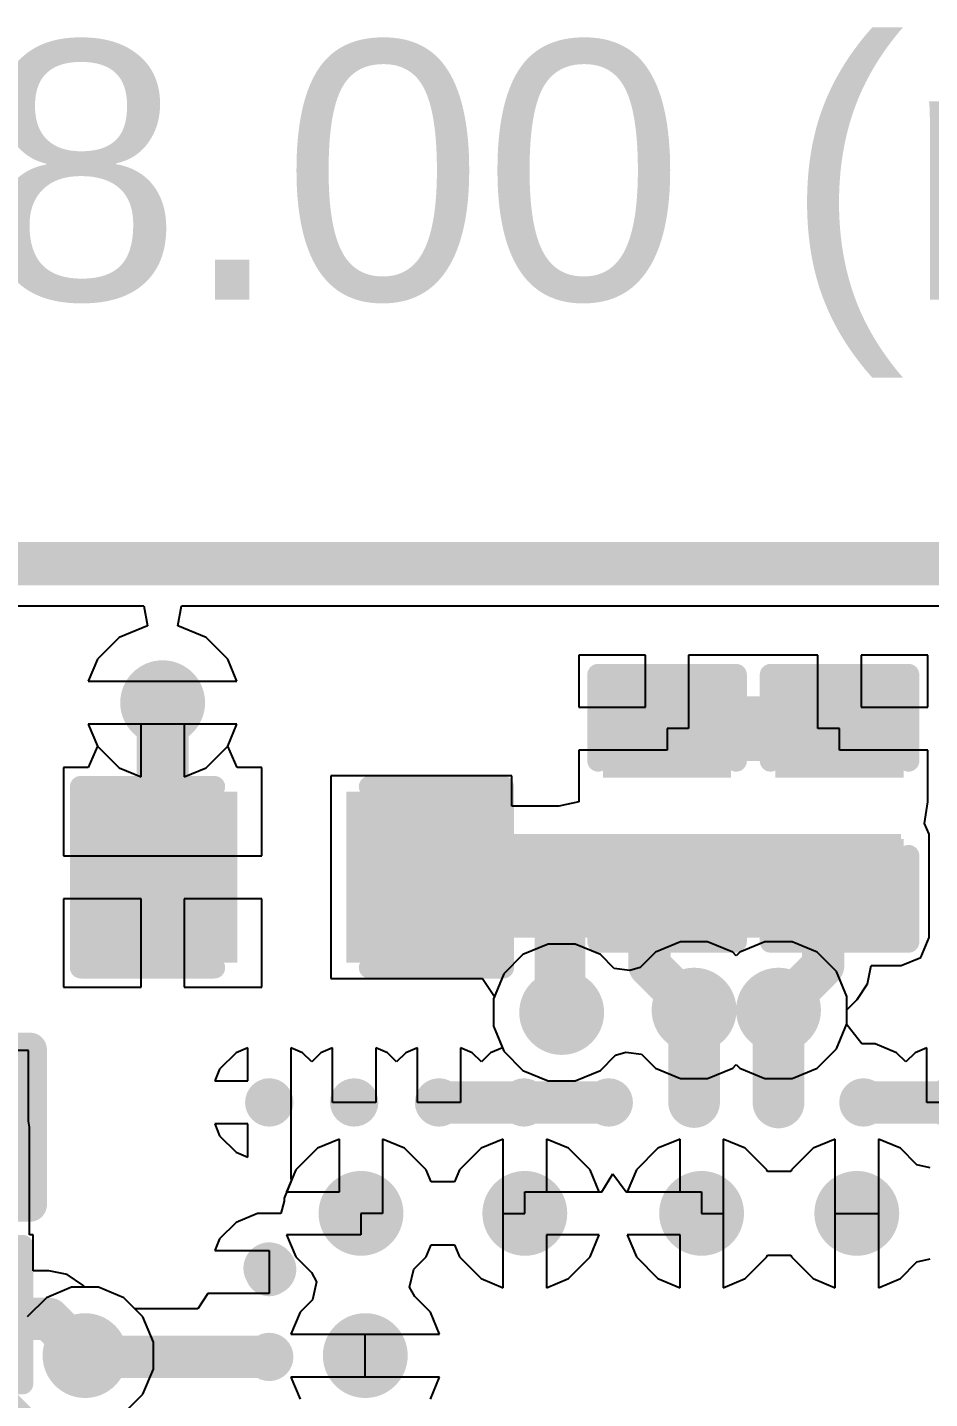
# Model space of a CAD drawing. Header units: millimetres. Extents: x 0 to 1.74, y -0.02 to 0.58.
# Drawn here: x 0.5504 to 0.7596, y 0.259 to 0.5772 of the extents above; entities that cross this region are included whole.
import ezdxf

# ---------------------------------------------------------------- set-up
doc = ezdxf.new("R2010")
doc.units = ezdxf.units.MM
doc.header["$MEASUREMENT"] = 0
for name, color, linetype in [('BottomLayer', 5, 'Continuous'), ('BottomPaste', 16, 'Continuous'), ('BottomSolder', 6, 'Continuous'), ('Mechanical1', 6, 'Continuous'), ('Mechanical2', 216, 'Continuous'), ('TopLayer', 1, 'Continuous'), ('TopOverlay', 2, 'Continuous'), ('TopPaste', 8, 'Continuous'), ('TopSolder', 216, 'Continuous'), ('ViaHoleLayer', 16, 'Continuous')]:
    doc.layers.add(name, color=color, linetype=linetype)
doc.styles.add('Arial', font='', dxfattribs={"height": 0.2})
doc.styles.get('Arial').set_extended_font_data('Arial')

# ---------------------------------------------------------------- blocks, each defined once
blk = doc.blocks.new('C___0402_14')
at = {"layer": 'TopLayer'}
for points in [[(-0.0275, -0.0125), (-0.0275, 0.0125), (-0.0095, 0.0125), (-0.0095, -0.0125)], [(0.0095, -0.0125), (0.0095, 0.0125), (0.0275, 0.0125), (0.0275, -0.0125)]]:
    blk.add_hatch(color=1, dxfattribs=at).paths.add_polyline_path(points)
at = {"layer": 'TopPaste'}
for points in [[(-0.0275, -0.0125), (-0.0275, 0.0125), (-0.0095, 0.0125), (-0.0095, -0.0125)], [(0.0095, -0.0125), (0.0095, 0.0125), (0.0275, 0.0125), (0.0275, -0.0125)]]:
    blk.add_hatch(color=8, dxfattribs=at).paths.add_polyline_path(points)
at = {"layer": 'TopSolder'}
for points in [[(-0.02986, -0.01486), (-0.02986, 0.01486), (-0.00714, 0.01486), (-0.00714, -0.01486)], [(0.00714, -0.01486), (0.00714, 0.01486), (0.02986, 0.01486), (0.02986, -0.01486)]]:
    blk.add_hatch(color=216, dxfattribs=at).paths.add_polyline_path(points)
at = {"layer": 'TopOverlay', "const_width": 0.005}
for points in [[(-0.031, 0.016), (-0.031, -0.016)], [(-0.031, 0.016), (-0.011, 0.016)], [(0.011, 0.016), (0.031, 0.016)], [(0.031, 0.016), (0.031, -0.016)], [(-0.031, -0.016), (-0.011, -0.016)], [(0.011, -0.016), (0.031, -0.016)]]:
    blk.add_lwpolyline(points, dxfattribs=at)
at = {"layer": 'TopOverlay', "const_width": 0.0025}
for points in [[(-0.03225, 0.016, 1), (-0.02975, 0.016, 1)], [(-0.03225, 0.016, 1), (-0.02975, 0.016, 1)], [(-0.01225, 0.016, 1), (-0.00975, 0.016, 1)], [(0.00975, 0.016, 1), (0.01225, 0.016, 1)], [(0.02975, 0.016, 1), (0.03225, 0.016, 1)], [(0.02975, 0.016, 1), (0.03225, 0.016, 1)], [(-0.03225, -0.016, 1), (-0.02975, -0.016, 1)], [(-0.03225, -0.016, 1), (-0.02975, -0.016, 1)], [(-0.01225, -0.016, 1), (-0.00975, -0.016, 1)], [(0.00975, -0.016, 1), (0.01225, -0.016, 1)], [(0.02975, -0.016, 1), (0.03225, -0.016, 1)], [(0.02975, -0.016, 1), (0.03225, -0.016, 1)]]:
    blk.add_lwpolyline(points, format="xyb", close=True, dxfattribs=at)
blk = doc.blocks.new('C___0402_15')
at = {"layer": 'TopLayer'}
for points in [[(-0.0275, -0.0125), (-0.0275, 0.0125), (-0.0095, 0.0125), (-0.0095, -0.0125)], [(0.0095, -0.0125), (0.0095, 0.0125), (0.0275, 0.0125), (0.0275, -0.0125)]]:
    blk.add_hatch(color=1, dxfattribs=at).paths.add_polyline_path(points)
at = {"layer": 'TopPaste'}
for points in [[(-0.0275, -0.0125), (-0.0275, 0.0125), (-0.0095, 0.0125), (-0.0095, -0.0125)], [(0.0095, -0.0125), (0.0095, 0.0125), (0.0275, 0.0125), (0.0275, -0.0125)]]:
    blk.add_hatch(color=8, dxfattribs=at).paths.add_polyline_path(points)
at = {"layer": 'TopSolder'}
for points in [[(-0.02986, -0.01486), (-0.02986, 0.01486), (-0.00714, 0.01486), (-0.00714, -0.01486)], [(0.00714, -0.01486), (0.00714, 0.01486), (0.02986, 0.01486), (0.02986, -0.01486)]]:
    blk.add_hatch(color=216, dxfattribs=at).paths.add_polyline_path(points)
at = {"layer": 'TopOverlay', "const_width": 0.005}
for points in [[(-0.031, 0.016), (-0.031, -0.016)], [(-0.031, 0.016), (-0.011, 0.016)], [(0.011, 0.016), (0.031, 0.016)], [(0.031, 0.016), (0.031, -0.016)], [(-0.031, -0.016), (-0.011, -0.016)], [(0.011, -0.016), (0.031, -0.016)]]:
    blk.add_lwpolyline(points, dxfattribs=at)
at = {"layer": 'TopOverlay', "const_width": 0.0025}
for points in [[(-0.03225, 0.016, 1), (-0.02975, 0.016, 1)], [(-0.03225, 0.016, 1), (-0.02975, 0.016, 1)], [(-0.01225, 0.016, 1), (-0.00975, 0.016, 1)], [(0.00975, 0.016, 1), (0.01225, 0.016, 1)], [(0.02975, 0.016, 1), (0.03225, 0.016, 1)], [(0.02975, 0.016, 1), (0.03225, 0.016, 1)], [(-0.03225, -0.016, 1), (-0.02975, -0.016, 1)], [(-0.03225, -0.016, 1), (-0.02975, -0.016, 1)], [(-0.01225, -0.016, 1), (-0.00975, -0.016, 1)], [(0.00975, -0.016, 1), (0.01225, -0.016, 1)], [(0.02975, -0.016, 1), (0.03225, -0.016, 1)], [(0.02975, -0.016, 1), (0.03225, -0.016, 1)]]:
    blk.add_lwpolyline(points, format="xyb", close=True, dxfattribs=at)
blk = doc.blocks.new('C___0402_21')
at = {"layer": 'TopLayer'}
for points in [[(-0.0275, -0.0125), (-0.0275, 0.0125), (-0.0095, 0.0125), (-0.0095, -0.0125)], [(0.0095, -0.0125), (0.0095, 0.0125), (0.0275, 0.0125), (0.0275, -0.0125)]]:
    blk.add_hatch(color=1, dxfattribs=at).paths.add_polyline_path(points)
at = {"layer": 'TopPaste'}
for points in [[(-0.0275, -0.0125), (-0.0275, 0.0125), (-0.0095, 0.0125), (-0.0095, -0.0125)], [(0.0095, -0.0125), (0.0095, 0.0125), (0.0275, 0.0125), (0.0275, -0.0125)]]:
    blk.add_hatch(color=8, dxfattribs=at).paths.add_polyline_path(points)
at = {"layer": 'TopSolder'}
for points in [[(-0.02986, -0.01486), (-0.02986, 0.01486), (-0.00714, 0.01486), (-0.00714, -0.01486)], [(0.00714, -0.01486), (0.00714, 0.01486), (0.02986, 0.01486), (0.02986, -0.01486)]]:
    blk.add_hatch(color=216, dxfattribs=at).paths.add_polyline_path(points)
at = {"layer": 'TopOverlay', "const_width": 0.005}
for points in [[(-0.011, 0.016), (-0.031, 0.016)], [(-0.031, 0.016), (-0.031, -0.016)], [(0.031, 0.016), (0.011, 0.016)], [(0.031, 0.016), (0.031, -0.016)], [(-0.011, -0.016), (-0.031, -0.016)], [(0.031, -0.016), (0.011, -0.016)]]:
    blk.add_lwpolyline(points, dxfattribs=at)
at = {"layer": 'TopOverlay', "const_width": 0.0025}
for points in [[(-0.03225, 0.016, 1), (-0.02975, 0.016, 1)], [(-0.03225, 0.016, 1), (-0.02975, 0.016, 1)], [(-0.01225, 0.016, 1), (-0.00975, 0.016, 1)], [(0.00975, 0.016, 1), (0.01225, 0.016, 1)], [(0.02975, 0.016, 1), (0.03225, 0.016, 1)], [(0.02975, 0.016, 1), (0.03225, 0.016, 1)], [(-0.03225, -0.016, 1), (-0.02975, -0.016, 1)], [(-0.03225, -0.016, 1), (-0.02975, -0.016, 1)], [(-0.01225, -0.016, 1), (-0.00975, -0.016, 1)], [(0.00975, -0.016, 1), (0.01225, -0.016, 1)], [(0.02975, -0.016, 1), (0.03225, -0.016, 1)], [(0.02975, -0.016, 1), (0.03225, -0.016, 1)]]:
    blk.add_lwpolyline(points, format="xyb", close=True, dxfattribs=at)
blk = doc.blocks.new('_____2____40_B_23')
at = {"layer": 'BottomLayer'}
h = blk.add_hatch(color=5, dxfattribs=at)
edge = h.paths.add_edge_path()
edge.add_arc((0.10827, -0.01969), 0.00561, 0, 360)
h = blk.add_hatch(color=5, dxfattribs=at)
edge = h.paths.add_edge_path()
edge.add_arc((0.10827, -0.03937), 0.00561, 0, 360)
h = blk.add_hatch(color=5, dxfattribs=at)
edge = h.paths.add_edge_path()
edge.add_arc((-0.04921, -0.07874), 0.00561, 0, 360)
h = blk.add_hatch(color=5, dxfattribs=at)
edge = h.paths.add_edge_path()
edge.add_arc((-0.02953, -0.07874), 0.00561, 0, 360)
h = blk.add_hatch(color=5, dxfattribs=at)
edge = h.paths.add_edge_path()
edge.add_arc((-0.00984, -0.07874), 0.00561, 0, 360)
h = blk.add_hatch(color=5, dxfattribs=at)
edge = h.paths.add_edge_path()
edge.add_arc((0.00984, -0.07874), 0.00561, 0, 360)
h = blk.add_hatch(color=5, dxfattribs=at)
edge = h.paths.add_edge_path()
edge.add_arc((0.02953, -0.07874), 0.00561, 0, 360)
h = blk.add_hatch(color=5, dxfattribs=at)
edge = h.paths.add_edge_path()
edge.add_arc((0.04921, -0.07874), 0.00561, 0, 360)
h = blk.add_hatch(color=5, dxfattribs=at)
edge = h.paths.add_edge_path()
edge.add_arc((0.0689, -0.07874), 0.00561, 0, 360)
h = blk.add_hatch(color=5, dxfattribs=at)
edge = h.paths.add_edge_path()
edge.add_arc((0.08858, -0.07874), 0.00561, 0, 360)
h = blk.add_hatch(color=5, dxfattribs=at)
edge = h.paths.add_edge_path()
edge.add_arc((0.10827, -0.07874), 0.00561, 0, 360)
at = {"layer": 'BottomPaste'}
h = blk.add_hatch(color=16, dxfattribs=at)
edge = h.paths.add_edge_path()
edge.add_arc((0.10827, -0.01969), 0.00561, 0, 360)
h = blk.add_hatch(color=16, dxfattribs=at)
edge = h.paths.add_edge_path()
edge.add_arc((0.10827, -0.03937), 0.00561, 0, 360)
h = blk.add_hatch(color=16, dxfattribs=at)
edge = h.paths.add_edge_path()
edge.add_arc((-0.04921, -0.07874), 0.00561, 0, 360)
h = blk.add_hatch(color=16, dxfattribs=at)
edge = h.paths.add_edge_path()
edge.add_arc((-0.02953, -0.07874), 0.00561, 0, 360)
h = blk.add_hatch(color=16, dxfattribs=at)
edge = h.paths.add_edge_path()
edge.add_arc((-0.00984, -0.07874), 0.00561, 0, 360)
h = blk.add_hatch(color=16, dxfattribs=at)
edge = h.paths.add_edge_path()
edge.add_arc((0.00984, -0.07874), 0.00561, 0, 360)
h = blk.add_hatch(color=16, dxfattribs=at)
edge = h.paths.add_edge_path()
edge.add_arc((0.02953, -0.07874), 0.00561, 0, 360)
h = blk.add_hatch(color=16, dxfattribs=at)
edge = h.paths.add_edge_path()
edge.add_arc((0.04921, -0.07874), 0.00561, 0, 360)
h = blk.add_hatch(color=16, dxfattribs=at)
edge = h.paths.add_edge_path()
edge.add_arc((0.0689, -0.07874), 0.00561, 0, 360)
h = blk.add_hatch(color=16, dxfattribs=at)
edge = h.paths.add_edge_path()
edge.add_arc((0.08858, -0.07874), 0.00561, 0, 360)
h = blk.add_hatch(color=16, dxfattribs=at)
edge = h.paths.add_edge_path()
edge.add_arc((0.10827, -0.07874), 0.00561, 0, 360)
at = {"layer": 'BottomSolder'}
h = blk.add_hatch(color=6, dxfattribs=at)
edge = h.paths.add_edge_path()
edge.add_arc((0.10827, -0.01969), 0.00561, 0, 360)
h = blk.add_hatch(color=6, dxfattribs=at)
edge = h.paths.add_edge_path()
edge.add_arc((0.10827, -0.03937), 0.00561, 0, 360)
h = blk.add_hatch(color=6, dxfattribs=at)
edge = h.paths.add_edge_path()
edge.add_arc((-0.04921, -0.07874), 0.00561, 0, 360)
h = blk.add_hatch(color=6, dxfattribs=at)
edge = h.paths.add_edge_path()
edge.add_arc((-0.02953, -0.07874), 0.00561, 0, 360)
h = blk.add_hatch(color=6, dxfattribs=at)
edge = h.paths.add_edge_path()
edge.add_arc((-0.00984, -0.07874), 0.00561, 0, 360)
h = blk.add_hatch(color=6, dxfattribs=at)
edge = h.paths.add_edge_path()
edge.add_arc((0.00984, -0.07874), 0.00561, 0, 360)
h = blk.add_hatch(color=6, dxfattribs=at)
edge = h.paths.add_edge_path()
edge.add_arc((0.02953, -0.07874), 0.00561, 0, 360)
h = blk.add_hatch(color=6, dxfattribs=at)
edge = h.paths.add_edge_path()
edge.add_arc((0.04921, -0.07874), 0.00561, 0, 360)
h = blk.add_hatch(color=6, dxfattribs=at)
edge = h.paths.add_edge_path()
edge.add_arc((0.0689, -0.07874), 0.00561, 0, 360)
h = blk.add_hatch(color=6, dxfattribs=at)
edge = h.paths.add_edge_path()
edge.add_arc((0.08858, -0.07874), 0.00561, 0, 360)
h = blk.add_hatch(color=6, dxfattribs=at)
edge = h.paths.add_edge_path()
edge.add_arc((0.10827, -0.07874), 0.00561, 0, 360)
blk = doc.blocks.new('IND_0402_32')
at = {"layer": 'TopLayer'}
for points in [[(-0.02165, 0.01181), (-0.00591, 0.01181), (-0.00591, -0.01181), (-0.02165, -0.01181)], [(0.00591, 0.01181), (0.02165, 0.01181), (0.02165, -0.01181), (0.00591, -0.01181)]]:
    blk.add_hatch(color=1, dxfattribs=at).paths.add_polyline_path(points)
at = {"layer": 'TopPaste'}
for points in [[(-0.02165, 0.01181), (-0.00591, 0.01181), (-0.00591, -0.01181), (-0.02165, -0.01181)], [(0.00591, 0.01181), (0.02165, 0.01181), (0.02165, -0.01181), (0.00591, -0.01181)]]:
    blk.add_hatch(color=8, dxfattribs=at).paths.add_polyline_path(points)
at = {"layer": 'TopSolder'}
for points in [[(-0.02165, 0.01181), (-0.00591, 0.01181), (-0.00591, -0.01181), (-0.02165, -0.01181)], [(0.00591, 0.01181), (0.02165, 0.01181), (0.02165, -0.01181), (0.00591, -0.01181)]]:
    blk.add_hatch(color=216, dxfattribs=at).paths.add_polyline_path(points)
at = {"layer": 'TopOverlay', "const_width": 0.00787}
for points in [[(-0.012, 0.018), (-0.028, 0.018)], [(-0.028, 0.018), (-0.028, -0.018)], [(0.028, 0.018), (-0.012, 0.018)], [(0.028, 0.018), (0.028, -0.018)], [(-0.012, -0.018), (-0.028, -0.018)], [(0.028, -0.018), (-0.012, -0.018)]]:
    blk.add_lwpolyline(points, dxfattribs=at)
at = {"layer": 'TopOverlay', "const_width": 0.00394}
for points in [[(-0.02997, 0.018, 1), (-0.02603, 0.018, 1)], [(-0.02997, 0.018, 1), (-0.02603, 0.018, 1)], [(-0.01397, 0.018, 1), (-0.01003, 0.018, 1)], [(-0.01397, 0.018, 1), (-0.01003, 0.018, 1)], [(0.02603, 0.018, 1), (0.02997, 0.018, 1)], [(0.02603, 0.018, 1), (0.02997, 0.018, 1)], [(-0.02997, -0.018, 1), (-0.02603, -0.018, 1)], [(-0.02997, -0.018, 1), (-0.02603, -0.018, 1)], [(-0.01397, -0.018, 1), (-0.01003, -0.018, 1)], [(-0.01397, -0.018, 1), (-0.01003, -0.018, 1)], [(0.02603, -0.018, 1), (0.02997, -0.018, 1)], [(0.02603, -0.018, 1), (0.02997, -0.018, 1)]]:
    blk.add_lwpolyline(points, format="xyb", close=True, dxfattribs=at)
blk = doc.blocks.new('C___0603_36')
at = {"layer": 'TopLayer'}
for points in [[(-0.015, 0.0175), (-0.015, -0.0175), (-0.045, -0.0175), (-0.045, 0.0175)], [(0.045, 0.0175), (0.045, -0.0175), (0.015, -0.0175), (0.015, 0.0175)]]:
    blk.add_hatch(color=1, dxfattribs=at).paths.add_polyline_path(points)
at = {"layer": 'TopPaste'}
for points in [[(-0.015, 0.0175), (-0.015, -0.0175), (-0.045, -0.0175), (-0.045, 0.0175)], [(0.045, 0.0175), (0.045, -0.0175), (0.015, -0.0175), (0.015, 0.0175)]]:
    blk.add_hatch(color=8, dxfattribs=at).paths.add_polyline_path(points)
at = {"layer": 'TopSolder'}
for points in [[(-0.01264, 0.01986), (-0.01264, -0.01986), (-0.04736, -0.01986), (-0.04736, 0.01986)], [(0.04736, 0.01986), (0.04736, -0.01986), (0.01264, -0.01986), (0.01264, 0.01986)]]:
    blk.add_hatch(color=216, dxfattribs=at).paths.add_polyline_path(points)
at = {"layer": 'TopOverlay', "const_width": 0.005}
for points in [[(-0.018, 0.021), (-0.049, 0.021)], [(-0.049, 0.021), (-0.049, -0.021)], [(0.049, 0.021), (0.018, 0.021)], [(0.049, 0.021), (0.049, -0.021)], [(-0.018, -0.021), (-0.049, -0.021)], [(0.049, -0.021), (0.018, -0.021)]]:
    blk.add_lwpolyline(points, dxfattribs=at)
at = {"layer": 'TopOverlay', "const_width": 0.0025}
for points in [[(-0.05025, 0.021, 1), (-0.04775, 0.021, 1)], [(-0.05025, 0.021, 1), (-0.04775, 0.021, 1)], [(-0.01925, 0.021, 1), (-0.01675, 0.021, 1)], [(0.01675, 0.021, 1), (0.01925, 0.021, 1)], [(0.04775, 0.021, 1), (0.05025, 0.021, 1)], [(0.04775, 0.021, 1), (0.05025, 0.021, 1)], [(-0.05025, -0.021, 1), (-0.04775, -0.021, 1)], [(-0.05025, -0.021, 1), (-0.04775, -0.021, 1)], [(-0.01925, -0.021, 1), (-0.01675, -0.021, 1)], [(0.01675, -0.021, 1), (0.01925, -0.021, 1)], [(0.04775, -0.021, 1), (0.05025, -0.021, 1)], [(0.04775, -0.021, 1), (0.05025, -0.021, 1)]]:
    blk.add_lwpolyline(points, format="xyb", close=True, dxfattribs=at)

msp = doc.modelspace()

# ---------------------------------------------------------------- hatches: boundary and pattern name
at = {"layer": 'BottomLayer'}
h = msp.add_hatch(color=5, dxfattribs=at)
edge = h.paths.add_edge_path()
edge.add_arc((0.58174, 0.4205), 0.00984, 0, 360)
h = msp.add_hatch(color=5, dxfattribs=at)
edge = h.paths.add_edge_path()
edge.add_arc((0.67429, 0.34861), 0.00984, 0, 360)
h = msp.add_hatch(color=5, dxfattribs=at)
edge = h.paths.add_edge_path()
edge.add_arc((0.705, 0.34916), 0.00984, 0, 360)
h = msp.add_hatch(color=5, dxfattribs=at)
edge = h.paths.add_edge_path()
edge.add_arc((0.72458, 0.34916), 0.00984, 0, 360)
h = msp.add_hatch(color=5, dxfattribs=at)
edge = h.paths.add_edge_path()
edge.add_arc((0.62774, 0.302), 0.00984, 0, 360)
h = msp.add_hatch(color=5, dxfattribs=at)
edge = h.paths.add_edge_path()
edge.add_arc((0.66574, 0.302), 0.00984, 0, 360)
h = msp.add_hatch(color=5, dxfattribs=at)
edge = h.paths.add_edge_path()
edge.add_arc((0.70674, 0.302), 0.00984, 0, 360)
h = msp.add_hatch(color=5, dxfattribs=at)
edge = h.paths.add_edge_path()
edge.add_arc((0.74274, 0.302), 0.00984, 0, 360)
h = msp.add_hatch(color=5, dxfattribs=at)
edge = h.paths.add_edge_path()
edge.add_arc((0.56374, 0.269), 0.00984, 0, 360)
h = msp.add_hatch(color=5, dxfattribs=at)
edge = h.paths.add_edge_path()
edge.add_arc((0.62874, 0.269), 0.00984, 0, 360)
at = {"layer": 'BottomSolder'}
h = msp.add_hatch(color=6, dxfattribs=at)
edge = h.paths.add_edge_path()
edge.add_arc((0.58174, 0.4205), 0.00591, 0, 360)
h = msp.add_hatch(color=6, dxfattribs=at)
edge = h.paths.add_edge_path()
edge.add_arc((0.67429, 0.34861), 0.00591, 0, 360)
h = msp.add_hatch(color=6, dxfattribs=at)
edge = h.paths.add_edge_path()
edge.add_arc((0.705, 0.34916), 0.00591, 0, 360)
h = msp.add_hatch(color=6, dxfattribs=at)
edge = h.paths.add_edge_path()
edge.add_arc((0.72458, 0.34916), 0.00591, 0, 360)
h = msp.add_hatch(color=6, dxfattribs=at)
edge = h.paths.add_edge_path()
edge.add_arc((0.62774, 0.302), 0.00591, 0, 360)
h = msp.add_hatch(color=6, dxfattribs=at)
edge = h.paths.add_edge_path()
edge.add_arc((0.66574, 0.302), 0.00591, 0, 360)
h = msp.add_hatch(color=6, dxfattribs=at)
edge = h.paths.add_edge_path()
edge.add_arc((0.70674, 0.302), 0.00591, 0, 360)
h = msp.add_hatch(color=6, dxfattribs=at)
edge = h.paths.add_edge_path()
edge.add_arc((0.74274, 0.302), 0.00591, 0, 360)
h = msp.add_hatch(color=6, dxfattribs=at)
edge = h.paths.add_edge_path()
edge.add_arc((0.56374, 0.269), 0.00591, 0, 360)
h = msp.add_hatch(color=6, dxfattribs=at)
edge = h.paths.add_edge_path()
edge.add_arc((0.62874, 0.269), 0.00591, 0, 360)
at = {"layer": 'TopLayer'}
h = msp.add_hatch(color=1, dxfattribs=at)
edge = h.paths.add_edge_path()
edge.add_arc((0.58174, 0.4205), 0.00984, 0, 360)
msp.add_hatch(color=1, dxfattribs=at).paths.add_polyline_path([(0.628, 0.366), (0.753, 0.366), (0.753, 0.39), (0.628, 0.39)])
h = msp.add_hatch(color=1, dxfattribs=at)
edge = h.paths.add_edge_path()
edge.add_arc((0.67429, 0.34861), 0.00984, 0, 360)
h = msp.add_hatch(color=1, dxfattribs=at)
edge = h.paths.add_edge_path()
edge.add_arc((0.705, 0.34916), 0.00984, 0, 360)
h = msp.add_hatch(color=1, dxfattribs=at)
edge = h.paths.add_edge_path()
edge.add_arc((0.72458, 0.34916), 0.00984, 0, 360)
h = msp.add_hatch(color=1, dxfattribs=at)
edge = h.paths.add_edge_path()
edge.add_arc((0.62774, 0.302), 0.00984, 0, 360)
h = msp.add_hatch(color=1, dxfattribs=at)
edge = h.paths.add_edge_path()
edge.add_arc((0.66574, 0.302), 0.00984, 0, 360)
h = msp.add_hatch(color=1, dxfattribs=at)
edge = h.paths.add_edge_path()
edge.add_arc((0.70674, 0.302), 0.00984, 0, 360)
h = msp.add_hatch(color=1, dxfattribs=at)
edge = h.paths.add_edge_path()
edge.add_arc((0.74274, 0.302), 0.00984, 0, 360)
h = msp.add_hatch(color=1, dxfattribs=at)
edge = h.paths.add_edge_path()
edge.add_arc((0.56374, 0.269), 0.00984, 0, 360)
h = msp.add_hatch(color=1, dxfattribs=at)
edge = h.paths.add_edge_path()
edge.add_arc((0.62874, 0.269), 0.00984, 0, 360)
at = {"layer": 'TopSolder'}
h = msp.add_hatch(color=216, dxfattribs=at)
edge = h.paths.add_edge_path()
edge.add_arc((0.58174, 0.4205), 0.00591, 0, 360)
h = msp.add_hatch(color=216, dxfattribs=at)
edge = h.paths.add_edge_path()
edge.add_arc((0.67429, 0.34861), 0.00591, 0, 360)
h = msp.add_hatch(color=216, dxfattribs=at)
edge = h.paths.add_edge_path()
edge.add_arc((0.705, 0.34916), 0.00591, 0, 360)
h = msp.add_hatch(color=216, dxfattribs=at)
edge = h.paths.add_edge_path()
edge.add_arc((0.72458, 0.34916), 0.00591, 0, 360)
h = msp.add_hatch(color=216, dxfattribs=at)
edge = h.paths.add_edge_path()
edge.add_arc((0.62774, 0.302), 0.00591, 0, 360)
h = msp.add_hatch(color=216, dxfattribs=at)
edge = h.paths.add_edge_path()
edge.add_arc((0.66574, 0.302), 0.00591, 0, 360)
h = msp.add_hatch(color=216, dxfattribs=at)
edge = h.paths.add_edge_path()
edge.add_arc((0.70674, 0.302), 0.00591, 0, 360)
h = msp.add_hatch(color=216, dxfattribs=at)
edge = h.paths.add_edge_path()
edge.add_arc((0.74274, 0.302), 0.00591, 0, 360)
h = msp.add_hatch(color=216, dxfattribs=at)
edge = h.paths.add_edge_path()
edge.add_arc((0.56374, 0.269), 0.00591, 0, 360)
h = msp.add_hatch(color=216, dxfattribs=at)
edge = h.paths.add_edge_path()
edge.add_arc((0.62874, 0.269), 0.00591, 0, 360)
at = {"layer": 'ViaHoleLayer'}
h = msp.add_hatch(color=16, dxfattribs=at)
edge = h.paths.add_edge_path()
edge.add_arc((0.58174, 0.4205), 0.00591, 0, 360)
h = msp.add_hatch(color=16, dxfattribs=at)
edge = h.paths.add_edge_path()
edge.add_arc((0.67429, 0.34861), 0.00591, 0, 360)
h = msp.add_hatch(color=16, dxfattribs=at)
edge = h.paths.add_edge_path()
edge.add_arc((0.705, 0.34916), 0.00591, 0, 360)
h = msp.add_hatch(color=16, dxfattribs=at)
edge = h.paths.add_edge_path()
edge.add_arc((0.72458, 0.34916), 0.00591, 0, 360)
h = msp.add_hatch(color=16, dxfattribs=at)
edge = h.paths.add_edge_path()
edge.add_arc((0.62774, 0.302), 0.00591, 0, 360)
h = msp.add_hatch(color=16, dxfattribs=at)
edge = h.paths.add_edge_path()
edge.add_arc((0.66574, 0.302), 0.00591, 0, 360)
h = msp.add_hatch(color=16, dxfattribs=at)
edge = h.paths.add_edge_path()
edge.add_arc((0.70674, 0.302), 0.00591, 0, 360)
h = msp.add_hatch(color=16, dxfattribs=at)
edge = h.paths.add_edge_path()
edge.add_arc((0.74274, 0.302), 0.00591, 0, 360)
h = msp.add_hatch(color=16, dxfattribs=at)
edge = h.paths.add_edge_path()
edge.add_arc((0.56374, 0.269), 0.00591, 0, 360)
h = msp.add_hatch(color=16, dxfattribs=at)
edge = h.paths.add_edge_path()
edge.add_arc((0.62874, 0.269), 0.00591, 0, 360)

# ---------------------------------------------------------------- linework, layer by layer
at = {"layer": 'BottomLayer'}
for p, q in [((0.22733, 0.443), (0.57736, 0.443)), ((0.57736, 0.443), (0.57819, 0.43834)), ((0.58529, 0.43834), (0.58612, 0.443)), ((0.58612, 0.443), (1.487, 0.443)), ((0.57819, 0.43834), (0.57163, 0.43563)), ((0.59185, 0.43563), (0.58529, 0.43834)), ((0.57163, 0.43563), (0.56661, 0.43061)), ((0.59687, 0.43061), (0.59185, 0.43563)), ((0.56661, 0.43061), (0.5645, 0.4255)), ((0.59898, 0.4255), (0.59687, 0.43061)), ((0.5645, 0.4255), (0.59898, 0.4255)), ((0.57674, 0.4155), (0.5645, 0.4155)), ((0.5645, 0.4155), (0.56661, 0.41039)), ((0.57674, 0.40326), (0.57674, 0.4155)), ((0.59898, 0.4155), (0.58674, 0.4155)), ((0.58674, 0.4155), (0.58674, 0.40326)), ((0.59687, 0.41039), (0.59898, 0.4155)), ((0.56661, 0.41039), (0.57163, 0.40537)), ((0.59185, 0.40537), (0.59687, 0.41039)), ((0.57163, 0.40537), (0.57674, 0.40326)), ((0.58674, 0.40326), (0.59185, 0.40537)), ((0.67114, 0.36445), (0.66531, 0.36204)), ((0.67744, 0.36445), (0.67114, 0.36445)), ((0.68326, 0.36204), (0.67744, 0.36445)), ((0.70185, 0.365), (0.69603, 0.36259)), ((0.70815, 0.365), (0.70185, 0.365)), ((0.71397, 0.36259), (0.70815, 0.365)), ((0.72143, 0.365), (0.71561, 0.36259)), ((0.72773, 0.365), (0.72143, 0.365)), ((0.73356, 0.36259), (0.72773, 0.365)), ((0.66531, 0.36204), (0.66086, 0.35759)), ((0.68645, 0.35885), (0.68326, 0.36204)), ((0.69603, 0.36259), (0.69251, 0.35908)), ((0.71479, 0.36177), (0.71397, 0.36259)), ((0.71561, 0.36259), (0.71479, 0.36177)), ((0.73801, 0.35813), (0.73356, 0.36259)), ((0.66086, 0.35759), (0.65844, 0.35176)), ((0.69013, 0.35833), (0.68645, 0.35885)), ((0.69251, 0.35908), (0.69013, 0.35833)), ((0.74042, 0.35231), (0.73801, 0.35813)), ((0.65844, 0.35176), (0.65844, 0.34546)), ((0.74042, 0.34601), (0.74042, 0.35231)), ((0.65844, 0.34546), (0.66054, 0.34041)), ((0.74041, 0.34597), (0.74042, 0.34601)), ((0.74047, 0.34571), (0.74041, 0.34597)), ((0.74391, 0.34135), (0.74047, 0.34571)), ((0.74697, 0.34135), (0.74391, 0.34135)), ((0.75198, 0.33928), (0.74697, 0.34135)), ((0.59876, 0.33928), (0.59493, 0.33545)), ((0.60147, 0.3404), (0.59876, 0.33928)), ((0.60147, 0.33274), (0.60147, 0.3404)), ((0.61418, 0.33928), (0.61147, 0.3404)), ((0.61147, 0.3404), (0.61147, 0.32774)), ((0.61631, 0.33715), (0.61418, 0.33928)), ((0.61845, 0.33928), (0.61631, 0.33715)), ((0.62116, 0.3404), (0.61845, 0.33928)), ((0.62116, 0.32774), (0.62116, 0.3404)), ((0.63387, 0.33928), (0.63116, 0.3404)), ((0.63116, 0.3404), (0.63116, 0.32774)), ((0.636, 0.33715), (0.63387, 0.33928)), ((0.63813, 0.33928), (0.636, 0.33715)), ((0.64084, 0.3404), (0.63813, 0.33928)), ((0.64084, 0.32774), (0.64084, 0.3404)), ((0.65355, 0.33928), (0.65084, 0.3404)), ((0.65084, 0.3404), (0.65084, 0.32774)), ((0.65568, 0.33715), (0.65355, 0.33928)), ((0.65782, 0.33928), (0.65568, 0.33715)), ((0.66054, 0.34041), (0.65782, 0.33928)), ((0.75411, 0.33715), (0.75198, 0.33928)), ((0.75624, 0.33928), (0.75411, 0.33715)), ((0.75895, 0.3404), (0.75624, 0.33928)), ((0.75895, 0.32774), (0.75895, 0.3404)), ((0.59493, 0.33545), (0.59381, 0.33274)), ((0.59381, 0.33274), (0.60147, 0.33274)), ((0.61147, 0.32774), (0.61147, 0.31002)), ((0.63116, 0.32774), (0.62116, 0.32774)), ((0.65084, 0.32774), (0.64084, 0.32774)), ((0.76895, 0.32774), (0.75895, 0.32774)), ((0.60147, 0.32274), (0.59381, 0.32274)), ((0.59381, 0.32274), (0.59493, 0.32003)), ((0.60147, 0.31508), (0.60147, 0.32274)), ((0.59493, 0.32003), (0.59876, 0.3162)), ((0.59876, 0.3162), (0.60147, 0.31508)), ((0.61163, 0.30973), (0.6099, 0.30555)), ((0.61147, 0.31002), (0.61163, 0.30973)), ((0.68359, 0.307), (0.68616, 0.31119)), ((0.68616, 0.31119), (0.68928, 0.307)), ((0.6099, 0.30555), (0.6099, 0.30486)), ((0.66574, 0.302), (0.66574, 0.307)), ((0.66574, 0.307), (0.68359, 0.307)), ((0.68928, 0.307), (0.70674, 0.307)), ((0.70674, 0.307), (0.70674, 0.302)), ((0.6099, 0.30486), (0.60918, 0.30198)), ((0.59876, 0.29991), (0.59493, 0.29608)), ((0.60376, 0.30198), (0.59876, 0.29991)), ((0.60918, 0.30198), (0.60376, 0.30198)), ((0.66074, 0.28476), (0.66074, 0.302)), ((0.66074, 0.302), (0.66574, 0.302)), ((0.70674, 0.302), (0.71174, 0.302)), ((0.71174, 0.302), (0.71174, 0.28476)), ((0.73774, 0.28476), (0.73774, 0.302)), ((0.73774, 0.302), (0.74774, 0.302)), ((0.74774, 0.302), (0.74774, 0.28476)), ((0.59493, 0.29608), (0.59381, 0.29337)), ((0.68298, 0.297), (0.67074, 0.297)), ((0.67074, 0.297), (0.67074, 0.28476)), ((0.68087, 0.29189), (0.68298, 0.297)), ((0.70174, 0.297), (0.6895, 0.297)), ((0.6895, 0.297), (0.69161, 0.29189)), ((0.70174, 0.28476), (0.70174, 0.297)), ((0.59381, 0.29337), (0.60647, 0.29337)), ((0.60647, 0.29337), (0.60647, 0.28337)), ((0.64287, 0.29189), (0.64403, 0.29471)), ((0.64403, 0.29471), (0.64945, 0.29471)), ((0.64945, 0.29471), (0.65061, 0.29189)), ((0.64002, 0.28905), (0.64287, 0.29189)), ((0.65061, 0.29189), (0.65563, 0.28687)), ((0.67585, 0.28687), (0.68087, 0.29189)), ((0.69161, 0.29189), (0.69663, 0.28687)), ((0.71685, 0.28687), (0.72187, 0.29189)), ((0.72187, 0.29189), (0.72203, 0.2923)), ((0.72203, 0.2923), (0.72745, 0.2923)), ((0.72745, 0.2923), (0.72761, 0.29189)), ((0.72761, 0.29189), (0.73263, 0.28687)), ((0.75285, 0.28687), (0.75669, 0.29072)), ((0.75669, 0.29072), (0.75974, 0.29145)), ((0.63902, 0.28485), (0.64002, 0.28905)), ((0.65563, 0.28687), (0.66074, 0.28476)), ((0.67074, 0.28476), (0.67585, 0.28687)), ((0.69663, 0.28687), (0.70174, 0.28476)), ((0.71174, 0.28476), (0.71685, 0.28687)), ((0.73263, 0.28687), (0.73774, 0.28476)), ((0.74774, 0.28476), (0.75285, 0.28687)), ((0.56059, 0.28484), (0.55477, 0.28243)), ((0.56689, 0.28484), (0.56059, 0.28484)), ((0.57271, 0.28243), (0.56689, 0.28484)), ((0.59224, 0.28337), (0.58987, 0.27982)), ((0.60647, 0.28337), (0.59224, 0.28337)), ((0.64024, 0.28273), (0.63902, 0.28485)), ((0.55477, 0.28243), (0.55031, 0.27797)), ((0.57532, 0.27982), (0.57271, 0.28243)), ((0.64387, 0.27911), (0.64024, 0.28273)), ((0.58987, 0.27982), (0.57532, 0.27982)), ((0.64598, 0.274), (0.64387, 0.27911)), ((0.62874, 0.264), (0.62874, 0.274)), ((0.62874, 0.274), (0.64598, 0.274)), ((0.64598, 0.264), (0.62874, 0.264)), ((0.64387, 0.25889), (0.64598, 0.264))]:
    msp.add_line(p, q, dxfattribs=at)
for points, const_width in [([(0.705, 0.32784), (0.705, 0.34916)], 0.012), ([(0.72458, 0.32774), (0.72458, 0.34916)], 0.012), ([(0.64584, 0.32774), (0.66553, 0.32774)], 0.00984), ([(0.66553, 0.32774), (0.68521, 0.32774)], 0.00984), ([(0.74427, 0.32774), (0.76395, 0.32774)], 0.00984), ([(0.60647, 0.28927), (0.60674, 0.289)], 0.012), ([(0.52474, 0.275), (0.56124, 0.2385)], 0.01181), ([(0.56374, 0.269), (0.56405, 0.26869)], 0.00984), ([(0.56405, 0.26869), (0.60647, 0.26869)], 0.00984)]:
    msp.add_lwpolyline(points, dxfattribs=dict(at, const_width=const_width))
for points, const_width in [([(0.702, 0.34916, 1), (0.708, 0.34916, 1)], 0.006), ([(0.72158, 0.34916, 1), (0.72758, 0.34916, 1)], 0.006), ([(0.64338, 0.32774, 1), (0.6483, 0.32774, 1)], 0.00492), ([(0.66307, 0.32774, 1), (0.66799, 0.32774, 1)], 0.00492), ([(0.66307, 0.32774, 1), (0.66799, 0.32774, 1)], 0.00492), ([(0.68275, 0.32774, 1), (0.68767, 0.32774, 1)], 0.00492), ([(0.702, 0.32784, 1), (0.708, 0.32784, 1)], 0.006), ([(0.72158, 0.32774, 1), (0.72758, 0.32774, 1)], 0.006), ([(0.74181, 0.32774, 1), (0.74673, 0.32774, 1)], 0.00492), ([(0.76149, 0.32774, 1), (0.76641, 0.32774, 1)], 0.00492), ([(0.60347, 0.28927, 1), (0.60947, 0.28927, 1)], 0.006), ([(0.60374, 0.289, 1), (0.60974, 0.289, 1)], 0.006), ([(0.56128, 0.269, 1), (0.5662, 0.269, 1)], 0.00492), ([(0.56159, 0.26869, 1), (0.56652, 0.26869, 1)], 0.00492), ([(0.56159, 0.26869, 1), (0.56652, 0.26869, 1)], 0.00492), ([(0.60401, 0.26869, 1), (0.60893, 0.26869, 1)], 0.00492)]:
    msp.add_lwpolyline(points, format="xyb", close=True, dxfattribs=dict(at, const_width=const_width))
at = {"layer": 'Mechanical2', "const_width": 0.01}
msp.add_lwpolyline([(0, 0.45276), (1.49606, 0.45276)], dxfattribs=at)
at = {"layer": 'TopLayer'}
for p, q in [((0.22733, 0.443), (0.57736, 0.443)), ((0.57736, 0.443), (0.57819, 0.43834)), ((0.58529, 0.43834), (0.58612, 0.443)), ((0.58612, 0.443), (1.00473, 0.443)), ((0.57819, 0.43834), (0.57163, 0.43563)), ((0.59185, 0.43563), (0.58529, 0.43834)), ((0.57163, 0.43563), (0.56661, 0.43061)), ((0.59687, 0.43061), (0.59185, 0.43563)), ((0.56661, 0.43061), (0.5645, 0.4255)), ((0.59898, 0.4255), (0.59687, 0.43061)), ((0.69374, 0.4315), (0.67824, 0.4315)), ((0.67824, 0.4315), (0.67824, 0.4195)), ((0.69374, 0.4195), (0.69374, 0.4315)), ((0.73374, 0.4315), (0.70374, 0.4315)), ((0.70374, 0.4315), (0.70374, 0.4145)), ((0.73374, 0.4145), (0.73374, 0.4315)), ((0.75924, 0.4315), (0.74374, 0.4315)), ((0.74374, 0.4315), (0.74374, 0.4195)), ((0.75924, 0.4195), (0.75924, 0.4315)), ((0.5645, 0.4255), (0.59898, 0.4255)), ((0.67824, 0.4195), (0.69374, 0.4195)), ((0.74374, 0.4195), (0.75924, 0.4195)), ((0.59898, 0.4155), (0.5645, 0.4155)), ((0.5645, 0.4155), (0.56661, 0.41039)), ((0.59687, 0.41039), (0.59898, 0.4155)), ((0.70374, 0.4145), (0.69874, 0.4145)), ((0.69874, 0.4145), (0.69874, 0.4095)), ((0.73874, 0.4145), (0.73374, 0.4145)), ((0.73874, 0.4095), (0.73874, 0.4145)), ((0.56661, 0.41039), (0.56444, 0.4055)), ((0.59904, 0.4055), (0.59687, 0.41039)), ((0.69874, 0.4095), (0.67824, 0.4095)), ((0.67824, 0.4095), (0.67824, 0.3975)), ((0.75924, 0.4095), (0.73874, 0.4095)), ((0.75924, 0.39932), (0.75924, 0.4095)), ((0.56444, 0.4055), (0.55874, 0.4055)), ((0.55874, 0.4055), (0.55874, 0.385)), ((0.60474, 0.4055), (0.59904, 0.4055)), ((0.60474, 0.385), (0.60474, 0.4055)), ((0.66274, 0.4035), (0.62074, 0.4035)), ((0.62074, 0.4035), (0.62074, 0.3565)), ((0.66274, 0.39649), (0.66274, 0.4035)), ((0.75924, 0.3975), (0.75924, 0.39932)), ((0.67366, 0.39649), (0.66274, 0.39649)), ((0.67824, 0.3975), (0.67366, 0.39649)), ((0.75846, 0.3925), (0.75924, 0.3975)), ((0.75949, 0.39), (0.75846, 0.3925)), ((0.75949, 0.366), (0.75949, 0.39)), ((0.55874, 0.385), (0.58174, 0.385)), ((0.58174, 0.385), (0.60474, 0.385)), ((0.57674, 0.375), (0.55874, 0.375)), ((0.55874, 0.375), (0.55874, 0.3545)), ((0.57674, 0.3545), (0.57674, 0.375)), ((0.60474, 0.375), (0.58674, 0.375)), ((0.58674, 0.375), (0.58674, 0.3545)), ((0.60474, 0.3545), (0.60474, 0.375)), ((0.75759, 0.36141), (0.75949, 0.366)), ((0.753, 0.35951), (0.75759, 0.36141)), ((0.62074, 0.3565), (0.65591, 0.3565)), ((0.65591, 0.3565), (0.65868, 0.35234)), ((0.74521, 0.35524), (0.74606, 0.3595)), ((0.74606, 0.3595), (0.74606, 0.35951)), ((0.74606, 0.35951), (0.753, 0.35951)), ((0.55874, 0.3545), (0.57674, 0.3545)), ((0.58674, 0.3545), (0.60474, 0.3545)), ((0.7428, 0.35163), (0.74521, 0.35524)), ((0.65868, 0.35234), (0.65844, 0.35176)), ((0.65844, 0.35176), (0.65844, 0.34546)), ((0.74042, 0.34925), (0.7428, 0.35163)), ((0.74042, 0.34601), (0.74042, 0.34925)), ((0.65844, 0.34546), (0.66086, 0.33964)), ((0.73801, 0.34018), (0.74042, 0.34601)), ((0.55061, 0.33981), (0.49531, 0.33981)), ((0.55061, 0.32337), (0.55061, 0.33981)), ((0.66086, 0.33964), (0.66531, 0.33518)), ((0.68326, 0.33518), (0.68677, 0.33869)), ((0.68677, 0.33869), (0.68916, 0.33943)), ((0.68916, 0.33943), (0.69283, 0.33892)), ((0.69283, 0.33892), (0.69603, 0.33573)), ((0.73356, 0.33573), (0.73801, 0.34018)), ((0.66531, 0.33518), (0.67114, 0.33277)), ((0.67744, 0.33277), (0.68326, 0.33518)), ((0.69603, 0.33573), (0.70185, 0.33332)), ((0.70815, 0.33332), (0.71397, 0.33573)), ((0.71397, 0.33573), (0.71479, 0.33654)), ((0.71479, 0.33654), (0.71561, 0.33573)), ((0.71561, 0.33573), (0.72143, 0.33332)), ((0.72773, 0.33332), (0.73356, 0.33573)), ((0.67114, 0.33277), (0.67744, 0.33277)), ((0.70185, 0.33332), (0.70815, 0.33332)), ((0.72143, 0.33332), (0.72773, 0.33332)), ((0.55089, 0.322), (0.55061, 0.32337)), ((0.55089, 0.297), (0.55089, 0.322)), ((0.62274, 0.31924), (0.61763, 0.31713)), ((0.62274, 0.307), (0.62274, 0.31924)), ((0.63785, 0.31713), (0.63274, 0.31924)), ((0.63274, 0.31924), (0.63274, 0.302)), ((0.66074, 0.31924), (0.65563, 0.31713)), ((0.66074, 0.302), (0.66074, 0.31924)), ((0.67585, 0.31713), (0.67074, 0.31924)), ((0.67074, 0.31924), (0.67074, 0.307)), ((0.70174, 0.31924), (0.69663, 0.31713)), ((0.70174, 0.307), (0.70174, 0.31924)), ((0.71685, 0.31713), (0.71174, 0.31924)), ((0.71174, 0.31924), (0.71174, 0.302)), ((0.73774, 0.31924), (0.73263, 0.31713)), ((0.73774, 0.302), (0.73774, 0.31924)), ((0.75285, 0.31713), (0.74774, 0.31924)), ((0.74774, 0.31924), (0.74774, 0.302)), ((0.61763, 0.31713), (0.61261, 0.31211)), ((0.64287, 0.31211), (0.63785, 0.31713)), ((0.65563, 0.31713), (0.65061, 0.31211)), ((0.68087, 0.31211), (0.67585, 0.31713)), ((0.69663, 0.31713), (0.69161, 0.31211)), ((0.72187, 0.31211), (0.71685, 0.31713)), ((0.73263, 0.31713), (0.72761, 0.31211)), ((0.75669, 0.31328), (0.75285, 0.31713)), ((0.61261, 0.31211), (0.6105, 0.307)), ((0.64403, 0.30929), (0.64287, 0.31211)), ((0.65061, 0.31211), (0.64945, 0.30929)), ((0.68298, 0.307), (0.68087, 0.31211)), ((0.69161, 0.31211), (0.6895, 0.307)), ((0.72203, 0.3117), (0.72187, 0.31211)), ((0.72761, 0.31211), (0.72745, 0.3117)), ((0.75974, 0.31256), (0.75669, 0.31328)), ((0.64945, 0.30929), (0.64403, 0.30929)), ((0.72745, 0.3117), (0.72203, 0.3117)), ((0.6105, 0.307), (0.62274, 0.307)), ((0.67074, 0.307), (0.68298, 0.307)), ((0.6895, 0.307), (0.70174, 0.307)), ((0.63274, 0.302), (0.62774, 0.302)), ((0.62774, 0.302), (0.62774, 0.297)), ((0.66074, 0.28476), (0.66074, 0.302)), ((0.71174, 0.302), (0.71174, 0.28476)), ((0.73774, 0.28476), (0.73774, 0.302)), ((0.74774, 0.302), (0.74774, 0.28476)), ((0.55174, 0.297), (0.55089, 0.297)), ((0.55174, 0.28864), (0.55174, 0.297)), ((0.62774, 0.297), (0.6105, 0.297)), ((0.6105, 0.297), (0.61261, 0.29189)), ((0.68298, 0.297), (0.67074, 0.297)), ((0.67074, 0.297), (0.67074, 0.28476)), ((0.68087, 0.29189), (0.68298, 0.297)), ((0.70174, 0.297), (0.6895, 0.297)), ((0.6895, 0.297), (0.69161, 0.29189)), ((0.70174, 0.28476), (0.70174, 0.297)), ((0.64287, 0.29189), (0.64403, 0.29471)), ((0.64403, 0.29471), (0.64945, 0.29471)), ((0.64945, 0.29471), (0.65061, 0.29189)), ((0.61261, 0.29189), (0.61624, 0.28827)), ((0.64002, 0.28905), (0.64287, 0.29189)), ((0.65061, 0.29189), (0.65563, 0.28687)), ((0.67585, 0.28687), (0.68087, 0.29189)), ((0.69161, 0.29189), (0.69663, 0.28687)), ((0.71685, 0.28687), (0.72187, 0.29189)), ((0.72187, 0.29189), (0.72203, 0.2923)), ((0.72203, 0.2923), (0.72745, 0.2923)), ((0.72745, 0.2923), (0.72761, 0.29189)), ((0.72761, 0.29189), (0.73263, 0.28687)), ((0.75285, 0.28687), (0.75669, 0.29072)), ((0.75669, 0.29072), (0.75974, 0.29145)), ((0.55537, 0.28864), (0.55174, 0.28864)), ((0.55963, 0.28779), (0.55537, 0.28864)), ((0.56324, 0.28537), (0.55963, 0.28779)), ((0.61624, 0.28827), (0.61746, 0.28615)), ((0.63902, 0.28485), (0.64002, 0.28905)), ((0.65563, 0.28687), (0.66074, 0.28476)), ((0.67074, 0.28476), (0.67585, 0.28687)), ((0.69663, 0.28687), (0.70174, 0.28476)), ((0.71174, 0.28476), (0.71685, 0.28687)), ((0.73263, 0.28687), (0.73774, 0.28476)), ((0.74774, 0.28476), (0.75285, 0.28687)), ((0.56378, 0.28484), (0.56324, 0.28537)), ((0.56689, 0.28484), (0.56378, 0.28484)), ((0.57271, 0.28243), (0.56689, 0.28484)), ((0.61746, 0.28615), (0.61646, 0.28195)), ((0.64024, 0.28273), (0.63902, 0.28485)), ((0.57717, 0.27797), (0.57271, 0.28243)), ((0.61646, 0.28195), (0.61361, 0.27911)), ((0.64387, 0.27911), (0.64024, 0.28273)), ((0.57958, 0.27215), (0.57717, 0.27797)), ((0.61361, 0.27911), (0.6115, 0.274)), ((0.64598, 0.274), (0.64387, 0.27911)), ((0.6115, 0.274), (0.64598, 0.274)), ((0.57958, 0.26585), (0.57958, 0.27215)), ((0.57717, 0.26003), (0.57958, 0.26585)), ((0.64598, 0.264), (0.6115, 0.264)), ((0.6115, 0.264), (0.61361, 0.25889)), ((0.64387, 0.25889), (0.64598, 0.264)), ((0.57291, 0.25577), (0.57717, 0.26003))]:
    msp.add_line(p, q, dxfattribs=at)
for points, const_width in [([(0.58174, 0.38), (0.58174, 0.4205)], 0.012), ([(0.69874, 0.4145), (0.73874, 0.4145)], 0.015), ([(0.64174, 0.38), (0.64424, 0.3775)], 0.01575), ([(0.64424, 0.3775), (0.66974, 0.3775)], 0.01575), ([(0.66974, 0.3775), (0.69524, 0.3775)], 0.01575), ([(0.69524, 0.3775), (0.69874, 0.3775)], 0.01575), ([(0.69466, 0.37692), (0.69524, 0.3775)], 0.00984), ([(0.69466, 0.3595), (0.69466, 0.37692)], 0.00984), ([(0.73493, 0.37369), (0.73866, 0.37742)], 0.00984), ([(0.73866, 0.37742), (0.73874, 0.3775)], 0.012), ([(0.67391, 0.34899), (0.67391, 0.37333)], 0.01181), ([(0.73493, 0.3595), (0.73493, 0.37369)], 0.00984), ([(0.69466, 0.3595), (0.70391, 0.35025)], 0.00984), ([(0.72458, 0.34916), (0.73493, 0.3595)], 0.00984), ([(0.67391, 0.34899), (0.67429, 0.34861)], 0.01575), ([(0.70391, 0.35025), (0.705, 0.34916)], 0.012), ([(0.53774, 0.2775), (0.55537, 0.2775)], 0.00984), ([(0.55537, 0.2775), (0.56374, 0.26913)], 0.00984), ([(0.56161, 0.269), (0.56374, 0.269)], 0.00984), ([(0.56374, 0.26913), (0.56374, 0.27113)], 0.00984), ([(0.56374, 0.269), (0.56374, 0.26913)], 0.00984)]:
    msp.add_lwpolyline(points, dxfattribs=dict(at, const_width=const_width))
for points, const_width in [([(0.57874, 0.4205, 1), (0.58474, 0.4205, 1)], 0.006), ([(0.69499, 0.4145, 1), (0.70249, 0.4145, 1)], 0.0075), ([(0.73499, 0.4145, 1), (0.74249, 0.4145, 1)], 0.0075), ([(0.57874, 0.38, 1), (0.58474, 0.38, 1)], 0.006), ([(0.6378, 0.38, 1), (0.64568, 0.38, 1)], 0.00787), ([(0.6403, 0.3775, 1), (0.64818, 0.3775, 1)], 0.00787), ([(0.6403, 0.3775, 1), (0.64818, 0.3775, 1)], 0.00787), ([(0.6658, 0.3775, 1), (0.67368, 0.3775, 1)], 0.00787), ([(0.6658, 0.3775, 1), (0.67368, 0.3775, 1)], 0.00787), ([(0.6913, 0.3775, 1), (0.69918, 0.3775, 1)], 0.00787), ([(0.6913, 0.3775, 1), (0.69918, 0.3775, 1)], 0.00787), ([(0.6948, 0.3775, 1), (0.70268, 0.3775, 1)], 0.00787), ([(0.69219, 0.37692, 1), (0.69712, 0.37692, 1)], 0.00492), ([(0.69219, 0.37692, 1), (0.69712, 0.37692, 1)], 0.00492), ([(0.69278, 0.3775, 1), (0.6977, 0.3775, 1)], 0.00492), ([(0.73566, 0.37742, 1), (0.74166, 0.37742, 1)], 0.006), ([(0.73574, 0.3775, 1), (0.74174, 0.3775, 1)], 0.006), ([(0.7362, 0.37742, 1), (0.74112, 0.37742, 1)], 0.00492), ([(0.67096, 0.37333, 1), (0.67686, 0.37333, 1)], 0.00591), ([(0.73247, 0.37369, 1), (0.73739, 0.37369, 1)], 0.00492), ([(0.73247, 0.37369, 1), (0.73739, 0.37369, 1)], 0.00492), ([(0.69219, 0.3595, 1), (0.69712, 0.3595, 1)], 0.00492), ([(0.69219, 0.3595, 1), (0.69712, 0.3595, 1)], 0.00492), ([(0.73247, 0.3595, 1), (0.73739, 0.3595, 1)], 0.00492), ([(0.73247, 0.3595, 1), (0.73739, 0.3595, 1)], 0.00492), ([(0.66997, 0.34899, 1), (0.67785, 0.34899, 1)], 0.00787), ([(0.67035, 0.34861, 1), (0.67822, 0.34861, 1)], 0.00787), ([(0.67096, 0.34899, 1), (0.67686, 0.34899, 1)], 0.00591), ([(0.70091, 0.35025, 1), (0.70691, 0.35025, 1)], 0.006), ([(0.70145, 0.35025, 1), (0.70637, 0.35025, 1)], 0.00492), ([(0.702, 0.34916, 1), (0.708, 0.34916, 1)], 0.006), ([(0.72212, 0.34916, 1), (0.72704, 0.34916, 1)], 0.00492), ([(0.55291, 0.2775, 1), (0.55783, 0.2775, 1)], 0.00492), ([(0.55291, 0.2775, 1), (0.55783, 0.2775, 1)], 0.00492), ([(0.55915, 0.269, 1), (0.56407, 0.269, 1)], 0.00492), ([(0.56128, 0.27113, 1), (0.5662, 0.27113, 1)], 0.00492), ([(0.56128, 0.26913, 1), (0.5662, 0.26913, 1)], 0.00492), ([(0.56128, 0.26913, 1), (0.5662, 0.26913, 1)], 0.00492), ([(0.56128, 0.26913, 1), (0.5662, 0.26913, 1)], 0.00492), ([(0.56128, 0.269, 1), (0.5662, 0.269, 1)], 0.00492), ([(0.56128, 0.269, 1), (0.5662, 0.269, 1)], 0.00492)]:
    msp.add_lwpolyline(points, format="xyb", close=True, dxfattribs=dict(at, const_width=const_width))

# ---------------------------------------------------------------- block references
for name, p, rotation in [('C___0402_14', (0.69874, 0.396), 90), ('C___0402_15', (0.73874, 0.396), 90), ('C___0603_36', (0.61174, 0.38), 180), ('IND_0402_32', (0.52296, 0.322), 180), ('_____2____40_B_23', (0.71474, 0.249), 180), ('C___0402_21', (0.51824, 0.2785), 180)]:
    msp.add_blockref(name, p, dxfattribs=dict(rotation=rotation))

# ---------------------------------------------------------------- texts
at = {"layer": 'Mechanical1', "style": 'Arial'}
msp.add_text('38.00 (mm)', height=0.06, dxfattribs=at).set_placement((0.493, 0.514))

doc.saveas('drawing.dxf')
